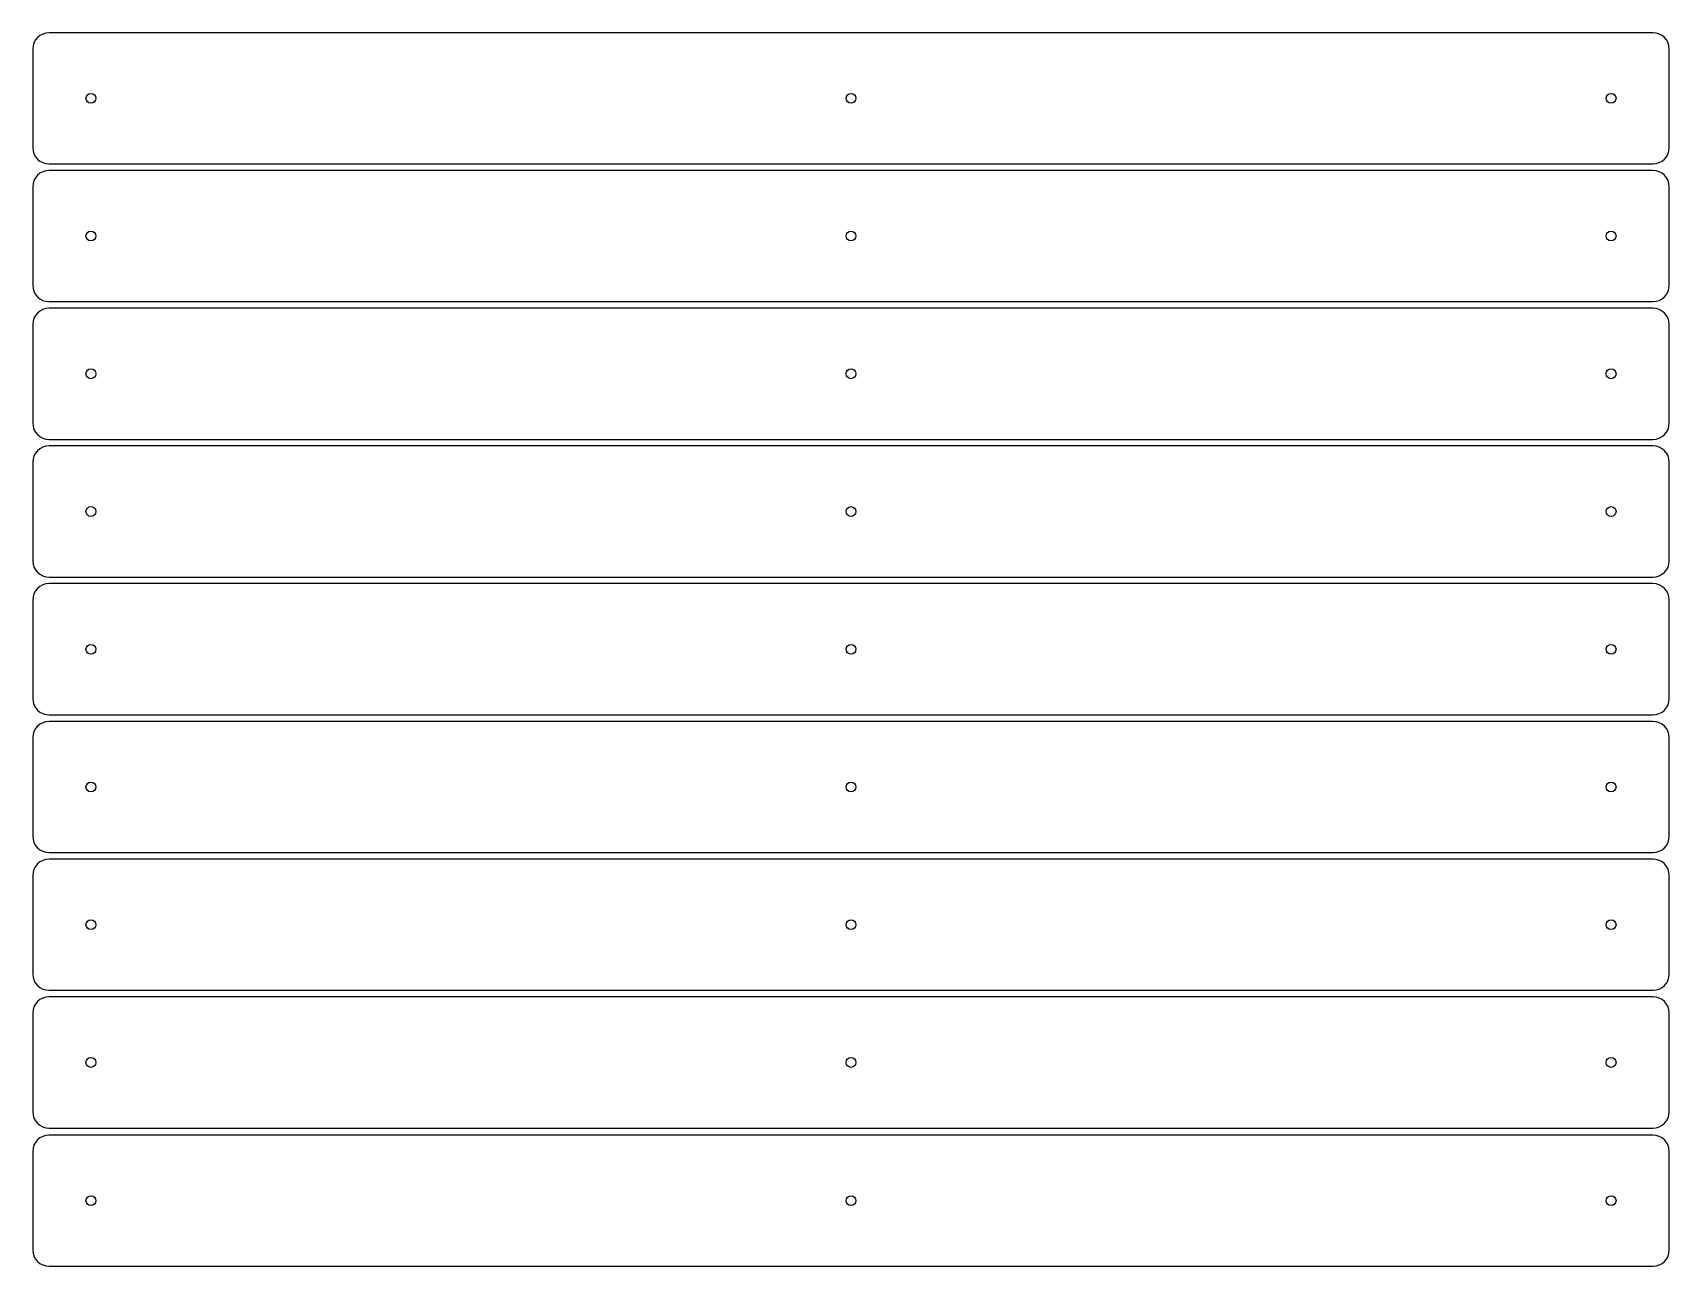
# Model space of a CAD drawing. Extents: x -12.5 to 12.5, y -1 to 17.8.
import ezdxf

# ---------------------------------------------------------------- set-up
doc = ezdxf.new("R2010")
doc.units = 0
doc.layers.get('0').update_dxf_attribs({"linetype": 'CONTINUOUS'})

msp = doc.modelspace()

# ---------------------------------------------------------------- linework, layer by layer
at = {"color": 7, "linetype": 'CONTINUOUS'}
for p, q in [((12.222, 17.808), (-12.222, 17.808)), ((-12.472, 17.558), (-12.472, 16.058)), ((12.472, 16.058), (12.472, 17.558)), ((-12.222, 15.808), (12.222, 15.808)), ((12.222, 15.708), (-12.222, 15.708)), ((-12.472, 15.458), (-12.472, 13.958)), ((12.472, 13.958), (12.472, 15.458)), ((-12.222, 13.708), (12.222, 13.708)), ((12.222, 13.608), (-12.222, 13.608)), ((-12.472, 13.358), (-12.472, 11.858)), ((12.472, 11.858), (12.472, 13.358)), ((-12.222, 11.608), (12.222, 11.608)), ((12.222, 11.508), (-12.222, 11.508)), ((-12.472, 11.258), (-12.472, 9.758)), ((12.472, 9.758), (12.472, 11.258)), ((-12.222, 9.508), (12.222, 9.508)), ((12.222, 9.408), (-12.222, 9.408)), ((-12.472, 9.158), (-12.472, 7.658)), ((12.472, 7.658), (12.472, 9.158)), ((-12.222, 7.408), (12.222, 7.408)), ((12.222, 7.308), (-12.222, 7.308)), ((-12.472, 7.058), (-12.472, 5.558)), ((12.472, 5.558), (12.472, 7.058)), ((-12.222, 5.308), (12.222, 5.308)), ((12.222, 5.208), (-12.222, 5.208)), ((-12.472, 4.958), (-12.472, 3.458)), ((12.472, 3.458), (12.472, 4.958)), ((-12.222, 3.208), (12.222, 3.208)), ((12.222, 3.108), (-12.222, 3.108)), ((-12.472, 2.858), (-12.472, 1.358)), ((12.472, 1.358), (12.472, 2.858)), ((-12.222, 1.108), (12.222, 1.108)), ((12.222, 1), (-12.222, 1)), ((-12.472, 0.75), (-12.472, -0.75)), ((12.472, -0.75), (12.472, 0.75)), ((-12.222, -1), (12.222, -1))]:
    msp.add_line(p, q, dxfattribs=at)
for centre, radius in [((-11.585, 16.808), 0.0748), ((0, 16.808), 0.0747), ((11.585, 16.808), 0.0747), ((-11.585, 14.708), 0.0748), ((0, 14.708), 0.0748), ((11.585, 14.708), 0.0747), ((-11.585, 12.608), 0.0748), ((0, 12.608), 0.0748), ((11.585, 12.608), 0.0747), ((-11.585, 10.508), 0.0748), ((0, 10.508), 0.0747), ((11.585, 10.508), 0.0747), ((-11.585, 8.408), 0.0748), ((0, 8.408), 0.0747), ((11.585, 8.408), 0.0747), ((-11.585, 6.308), 0.0748), ((0, 6.308), 0.0747), ((11.585, 6.308), 0.0747), ((-11.585, 4.208), 0.0748), ((0, 4.208), 0.0747), ((11.585, 4.208), 0.0747), ((-11.585, 2.108), 0.0748), ((0, 2.108), 0.0747), ((11.585, 2.108), 0.0747), ((-11.585, 0), 0.0748), ((0, 0), 0.0747), ((11.585, 0), 0.0747)]:
    msp.add_circle(centre, radius, dxfattribs=at)
for centre, start, end in [((-12.222, 17.558), 90, 180), ((12.222, 17.558), 0, 90), ((-12.222, 16.058), 180, 270), ((12.222, 16.058), 270, 0), ((-12.222, 15.458), 90, 180), ((12.222, 15.458), 0, 90), ((-12.222, 13.958), 180, 270), ((12.222, 13.958), 270, 0), ((-12.222, 13.358), 90, 180), ((12.222, 13.358), 0, 90), ((-12.222, 11.858), 180, 270), ((12.222, 11.858), 270, 0), ((-12.222, 11.258), 90, 180), ((12.222, 11.258), 0, 90), ((-12.222, 9.758), 180, 270), ((12.222, 9.758), 270, 0), ((-12.222, 9.158), 90, 180), ((12.222, 9.158), 0, 90), ((-12.222, 7.658), 180, 270), ((12.222, 7.658), 270, 0), ((-12.222, 7.058), 90, 180), ((12.222, 7.058), 0, 90), ((-12.222, 5.558), 180, 270), ((12.222, 5.558), 270, 0), ((-12.222, 4.958), 90, 180), ((12.222, 4.958), 0, 90), ((-12.222, 3.458), 180, 270), ((12.222, 3.458), 270, 0), ((-12.222, 2.858), 90, 180), ((12.222, 2.858), 0, 90), ((-12.222, 1.358), 180, 270), ((12.222, 1.358), 270, 0), ((-12.222, 0.75), 90, 180), ((12.222, 0.75), 0, 90), ((-12.222, -0.75), 180, 270), ((12.222, -0.75), 270, 0)]:
    msp.add_arc(centre, 0.25, start, end, dxfattribs=at)

doc.saveas('drawing.dxf')
